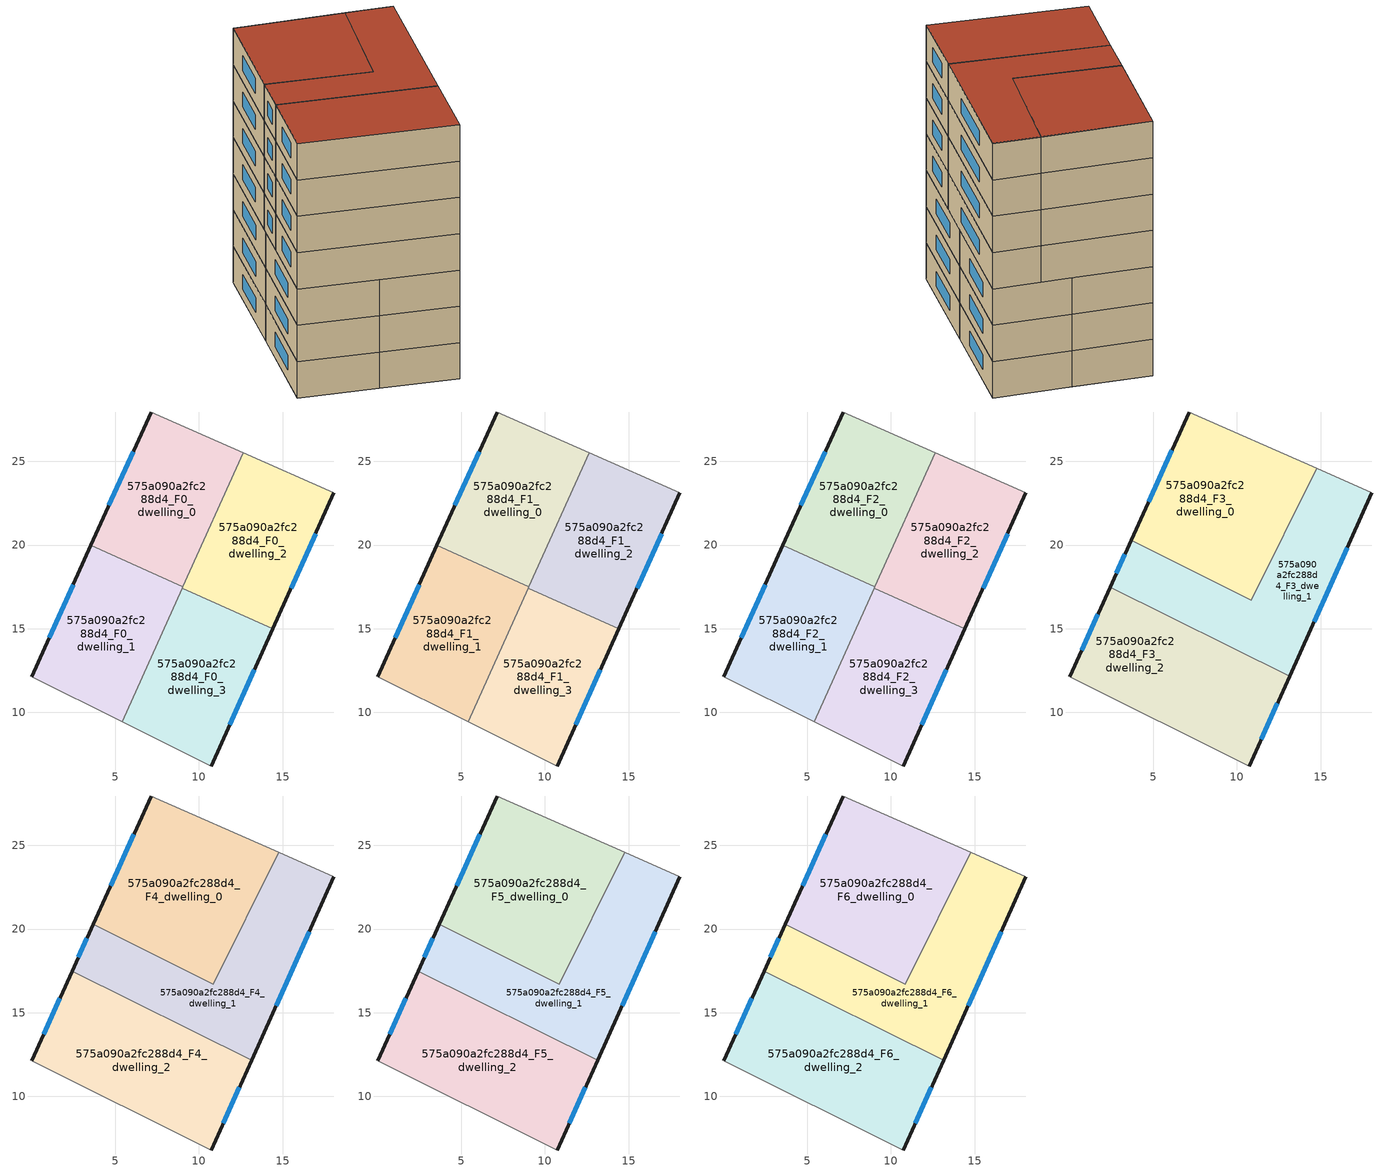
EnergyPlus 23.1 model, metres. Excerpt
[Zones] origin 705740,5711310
575a090a2fc288d4_F0_dwelling_0
 floor ground (EU_floor_Construction): 12.64,25.51 9.04,17.51 3.55,19.98 7.15,27.95 z0
 wall outside (EU_wall_Construction): 7.15,27.95 3.55,19.98 z0:3
 wall to 575a090a2fc288d4_F0_dwelling_1 (EU_wall_Construction): 3.55,19.98 9.04,17.51 z0:3
 wall adiabatic (EU_wall_Construction): 12.64,25.51 7.15,27.95 z0:3
 wall to 575a090a2fc288d4_F0_dwelling_2 (EU_wall_Construction): 9.04,17.51 12.64,25.51 z0:3
 window (EU_Window_Construction): 6.07,25.56 4.63,22.36 z0.9:2.1
575a090a2fc288d4_F0_dwelling_1
 floor ground (EU_floor_Construction): 9.04,17.51 5.42,9.44 0,12.12 3.55,19.98 z0
 wall outside (EU_wall_Construction): 3.55,19.98 0,12.12 z0:3
 wall adiabatic (EU_wall_Construction): 0,12.12 5.42,9.44 z0:3
 wall to 575a090a2fc288d4_F0_dwelling_3 (EU_wall_Construction): 5.42,9.44 9.01,17.43 z0:3
 wall to 575a090a2fc288d4_F0_dwelling_2 (EU_wall_Construction): 9.01,17.43 9.04,17.51 z0:3
 window (EU_Window_Construction): 2.49,17.63 1.06,14.47 z0.9:2.1
575a090a2fc288d4_F0_dwelling_2
 floor ground (EU_floor_Construction): 18.07,23.11 14.42,15 9.01,17.43 12.64,25.51 z0
 wall outside (EU_wall_Construction): 14.42,15 18.07,23.11 z0:3
 wall to 575a090a2fc288d4_F0_dwelling_3 (EU_wall_Construction): 9.01,17.43 14.42,15 z0:3
 wall adiabatic (EU_wall_Construction): 18.07,23.11 12.64,25.51 z0:3
 window (EU_Window_Construction): 15.51,17.43 16.98,20.68 z0.9:2.1
575a090a2fc288d4_F0_dwelling_3
 floor ground (EU_floor_Construction): 14.42,15 10.74,6.8 5.42,9.44 9.01,17.43 z0
 wall outside (EU_wall_Construction): 10.74,6.8 14.42,15 z0:3
 wall adiabatic (EU_wall_Construction): 5.42,9.44 10.74,6.8 z0:3
 window (EU_Window_Construction): 11.84,9.25 13.32,12.55 z0.9:2.1
575a090a2fc288d4_F1_dwelling_0
 floor to 575a090a2fc288d4_F0_dwelling_0 (EU_floor_Construction): 12.64,25.51 9.04,17.51 3.55,19.98 7.15,27.95 z3
 wall outside (EU_wall_Construction): 7.15,27.95 3.55,19.98 z3:6
 wall to 575a090a2fc288d4_F1_dwelling_1 (EU_wall_Construction): 3.55,19.98 9.04,17.51 z3:6
 wall adiabatic (EU_wall_Construction): 12.64,25.51 7.15,27.95 z3:6
 wall to 575a090a2fc288d4_F1_dwelling_2 (EU_wall_Construction): 9.04,17.51 12.64,25.51 z3:6
 window (EU_Window_Construction): 6.07,25.56 4.63,22.36 z3.9:5.1
575a090a2fc288d4_F1_dwelling_1
 floor to 575a090a2fc288d4_F0_dwelling_1 (EU_floor_Construction): 9.04,17.51 5.42,9.44 0,12.12 3.55,19.98 z3
 wall outside (EU_wall_Construction): 3.55,19.98 0,12.12 z3:6
 wall adiabatic (EU_wall_Construction): 0,12.12 5.42,9.44 z3:6
 wall to 575a090a2fc288d4_F1_dwelling_3 (EU_wall_Construction): 5.42,9.44 9.01,17.43 z3:6
 wall to 575a090a2fc288d4_F1_dwelling_2 (EU_wall_Construction): 9.01,17.43 9.04,17.51 z3:6
 window (EU_Window_Construction): 2.49,17.63 1.06,14.47 z3.9:5.1
575a090a2fc288d4_F1_dwelling_2
 floor to 575a090a2fc288d4_F0_dwelling_2 (EU_floor_Construction): 18.07,23.11 14.42,15 9.01,17.43 12.64,25.51 z3
 wall outside (EU_wall_Construction): 14.42,15 18.07,23.11 z3:6
 wall to 575a090a2fc288d4_F1_dwelling_3 (EU_wall_Construction): 9.01,17.43 14.42,15 z3:6
 wall adiabatic (EU_wall_Construction): 18.07,23.11 12.64,25.51 z3:6
 window (EU_Window_Construction): 15.51,17.43 16.98,20.68 z3.9:5.1
575a090a2fc288d4_F1_dwelling_3
 floor to 575a090a2fc288d4_F0_dwelling_3 (EU_floor_Construction): 14.42,15 10.74,6.8 5.42,9.44 9.01,17.43 z3
 wall outside (EU_wall_Construction): 10.74,6.8 14.42,15 z3:6
 wall adiabatic (EU_wall_Construction): 5.42,9.44 10.74,6.8 z3:6
 window (EU_Window_Construction): 11.84,9.25 13.32,12.55 z3.9:5.1
575a090a2fc288d4_F2_dwelling_0
 floor to 575a090a2fc288d4_F1_dwelling_0 (EU_floor_Construction): 12.64,25.51 9.04,17.51 3.55,19.98 7.15,27.95 z6
 wall outside (EU_wall_Construction): 7.15,27.95 3.55,19.98 z6:9
 wall to 575a090a2fc288d4_F2_dwelling_1 (EU_wall_Construction): 3.55,19.98 9.04,17.51 z6:9
 wall adiabatic (EU_wall_Construction): 12.64,25.51 7.15,27.95 z6:9
 wall to 575a090a2fc288d4_F2_dwelling_2 (EU_wall_Construction): 9.04,17.51 12.64,25.51 z6:9
 window (EU_Window_Construction): 6.07,25.56 4.63,22.36 z6.9:8.1
 ceiling adiabatic (EU_roof_Construction): 9.04,17.51 9.08,17.6 3.69,20.28 3.55,19.98 z9
575a090a2fc288d4_F2_dwelling_1
 floor to 575a090a2fc288d4_F1_dwelling_1 (EU_floor_Construction): 9.04,17.51 5.42,9.44 0,12.12 3.55,19.98 z6
 wall outside (EU_wall_Construction): 3.55,19.98 0,12.12 z6:9
 wall adiabatic (EU_wall_Construction): 0,12.12 5.42,9.44 z6:9
 wall to 575a090a2fc288d4_F2_dwelling_3 (EU_wall_Construction): 5.42,9.44 9.01,17.43 z6:9
 wall to 575a090a2fc288d4_F2_dwelling_2 (EU_wall_Construction): 9.01,17.43 9.04,17.51 z6:9
 window (EU_Window_Construction): 2.49,17.63 1.06,14.47 z6.9:8.1
 ceiling adiabatic (EU_roof_Construction): 7.82,14.79 9.04,17.51 3.55,19.98 2.42,17.47 z9
575a090a2fc288d4_F2_dwelling_2
 floor to 575a090a2fc288d4_F1_dwelling_2 (EU_floor_Construction): 18.07,23.11 14.42,15 9.01,17.43 12.64,25.51 z6
 wall outside (EU_wall_Construction): 14.42,15 18.07,23.11 z6:9
 wall to 575a090a2fc288d4_F2_dwelling_3 (EU_wall_Construction): 9.01,17.43 14.42,15 z6:9
 wall adiabatic (EU_wall_Construction): 18.07,23.11 12.64,25.51 z6:9
 window (EU_Window_Construction): 15.51,17.43 16.98,20.68 z6.9:8.1
575a090a2fc288d4_F2_dwelling_3
 floor to 575a090a2fc288d4_F1_dwelling_3 (EU_floor_Construction): 14.42,15 10.74,6.8 5.42,9.44 9.01,17.43 z6
 wall outside (EU_wall_Construction): 10.74,6.8 14.42,15 z6:9
 wall adiabatic (EU_wall_Construction): 5.42,9.44 10.74,6.8 z6:9
 window (EU_Window_Construction): 11.84,9.25 13.32,12.55 z6.9:8.1
575a090a2fc288d4_F3_dwelling_0
 floor to 575a090a2fc288d4_F2_dwelling_0 (EU_floor_Construction): 12.64,25.51 9.08,17.6 3.69,20.28 7.15,27.95 z9
 floor to 575a090a2fc288d4_F2_dwelling_2 (EU_floor_Construction): 14.77,24.57 10.87,16.71 9.08,17.6 12.64,25.51 z9
 wall outside (EU_wall_Construction): 7.15,27.95 3.69,20.28 z9:12
 wall to 575a090a2fc288d4_F3_dwelling_1 (EU_wall_Construction): 3.69,20.28 10.87,16.71 14.77,24.57 z9:12
 wall adiabatic (EU_wall_Construction): 14.77,24.57 7.15,27.95 z9:12
 window (EU_Window_Construction): 6.11,25.65 4.72,22.57 z9.9:11.1
575a090a2fc288d4_F3_dwelling_1
 floor to 575a090a2fc288d4_F2_dwelling_2 (EU_floor_Construction): 18.07,23.11 14.42,15 9.01,17.43 9.08,17.6 10.87,16.71 14.77,24.57 z9
 floor to 575a090a2fc288d4_F2_dwelling_3 (EU_floor_Construction): 14.42,15 13.14,12.15 7.82,14.79 9.01,17.43 z9
 floor adiabatic (EU_floor_Construction): 9.08,17.6 7.82,14.79 2.42,17.47 3.69,20.28 z9
 wall outside (EU_wall_Construction): 13.14,12.15 18.07,23.11 / 3.69,20.28 2.42,17.47 z9:12
 wall adiabatic (EU_wall_Construction): 18.07,23.11 14.77,24.57 z9:12
 wall to 575a090a2fc288d4_F3_dwelling_2 (EU_wall_Construction): 2.42,17.47 13.14,12.15 z9:12
 window (EU_Window_Construction): 14.62,15.43 16.59,19.83 / 3.31,19.44 2.8,18.31 z9.9:11.1
575a090a2fc288d4_F3_dwelling_2
 floor to 575a090a2fc288d4_F2_dwelling_1 (EU_floor_Construction): 7.82,14.79 5.42,9.44 0,12.12 2.42,17.47 z9
 floor to 575a090a2fc288d4_F2_dwelling_3 (EU_floor_Construction): 13.14,12.15 10.74,6.8 5.42,9.44 7.82,14.79 z9
 wall outside (EU_wall_Construction): 10.74,6.8 13.14,12.15 / 2.42,17.47 0,12.12 z9:12
 wall adiabatic (EU_wall_Construction): 0,12.12 10.74,6.8 z9:12
 window (EU_Window_Construction): 11.46,8.4 12.42,10.55 / 1.7,15.87 0.73,13.72 z9.9:11.1
575a090a2fc288d4_F4_dwelling_0
 floor to 575a090a2fc288d4_F3_dwelling_0 (EU_floor_Construction): 14.77,24.57 10.87,16.71 3.69,20.28 7.15,27.95 z12
 wall outside (EU_wall_Construction): 7.15,27.95 3.69,20.28 z12:15
 wall to 575a090a2fc288d4_F4_dwelling_1 (EU_wall_Construction): 3.69,20.28 10.87,16.71 14.77,24.57 z12:15
 wall adiabatic (EU_wall_Construction): 14.77,24.57 7.15,27.95 z12:15
 window (EU_Window_Construction): 6.11,25.65 4.72,22.57 z12.9:14.1
575a090a2fc288d4_F4_dwelling_1
 floor to 575a090a2fc288d4_F3_dwelling_1 (EU_floor_Construction): 18.07,23.11 13.14,12.15 2.42,17.47 3.69,20.28 10.87,16.71 14.77,24.57 z12
 wall outside (EU_wall_Construction): 13.14,12.15 18.07,23.11 / 3.69,20.28 2.42,17.47 z12:15
 wall adiabatic (EU_wall_Construction): 18.07,23.11 14.77,24.57 z12:15
 wall to 575a090a2fc288d4_F4_dwelling_2 (EU_wall_Construction): 2.42,17.47 13.14,12.15 z12:15
 window (EU_Window_Construction): 14.62,15.43 16.59,19.83 / 3.31,19.44 2.8,18.31 z12.9:14.1
575a090a2fc288d4_F4_dwelling_2
 floor to 575a090a2fc288d4_F3_dwelling_2 (EU_floor_Construction): 13.14,12.15 10.74,6.8 0,12.12 2.42,17.47 z12
 wall outside (EU_wall_Construction): 10.74,6.8 13.14,12.15 / 2.42,17.47 0,12.12 z12:15
 wall adiabatic (EU_wall_Construction): 0,12.12 10.74,6.8 z12:15
 window (EU_Window_Construction): 11.46,8.4 12.42,10.55 / 1.7,15.87 0.73,13.72 z12.9:14.1
575a090a2fc288d4_F5_dwelling_0
 floor to 575a090a2fc288d4_F4_dwelling_0 (EU_floor_Construction): 14.77,24.57 10.87,16.71 3.69,20.28 7.15,27.95 z15
 wall outside (EU_wall_Construction): 7.15,27.95 3.69,20.28 z15:18
 wall to 575a090a2fc288d4_F5_dwelling_1 (EU_wall_Construction): 3.69,20.28 10.87,16.71 14.77,24.57 z15:18
 wall adiabatic (EU_wall_Construction): 14.77,24.57 7.15,27.95 z15:18
 window (EU_Window_Construction): 6.11,25.65 4.72,22.57 z15.9:17.1
575a090a2fc288d4_F5_dwelling_1
 floor to 575a090a2fc288d4_F4_dwelling_1 (EU_floor_Construction): 18.07,23.11 13.14,12.15 2.42,17.47 3.69,20.28 10.87,16.71 14.77,24.57 z15
 wall outside (EU_wall_Construction): 13.14,12.15 18.07,23.11 / 3.69,20.28 2.42,17.47 z15:18
 wall adiabatic (EU_wall_Construction): 18.07,23.11 14.77,24.57 z15:18
 wall to 575a090a2fc288d4_F5_dwelling_2 (EU_wall_Construction): 2.42,17.47 13.14,12.15 z15:18
 window (EU_Window_Construction): 14.62,15.43 16.59,19.83 / 3.31,19.44 2.8,18.31 z15.9:17.1
575a090a2fc288d4_F5_dwelling_2
 floor to 575a090a2fc288d4_F4_dwelling_2 (EU_floor_Construction): 13.14,12.15 10.74,6.8 0,12.12 2.42,17.47 z15
 wall outside (EU_wall_Construction): 10.74,6.8 13.14,12.15 / 2.42,17.47 0,12.12 z15:18
 wall adiabatic (EU_wall_Construction): 0,12.12 10.74,6.8 z15:18
 window (EU_Window_Construction): 11.46,8.4 12.42,10.55 / 1.7,15.87 0.73,13.72 z15.9:17.1
575a090a2fc288d4_F6_dwelling_0
 floor to 575a090a2fc288d4_F5_dwelling_0 (EU_floor_Construction): 14.77,24.57 10.87,16.71 3.69,20.28 7.15,27.95 z18
 wall outside (EU_wall_Construction): 7.15,27.95 3.69,20.28 z18:21
 wall to 575a090a2fc288d4_F6_dwelling_1 (EU_wall_Construction): 3.69,20.28 10.87,16.71 14.77,24.57 z18:21
 wall adiabatic (EU_wall_Construction): 14.77,24.57 7.15,27.95 z18:21
 window (EU_Window_Construction): 6.11,25.65 4.72,22.57 z18.9:20.1
 roof outside (EU_roof_Construction): 10.87,16.71 14.77,24.57 7.15,27.95 3.69,20.28 z21
575a090a2fc288d4_F6_dwelling_1
 floor to 575a090a2fc288d4_F5_dwelling_1 (EU_floor_Construction): 18.07,23.11 13.14,12.15 2.42,17.47 3.69,20.28 10.87,16.71 14.77,24.57 z18
 wall outside (EU_wall_Construction): 13.14,12.15 18.07,23.11 / 3.69,20.28 2.42,17.47 z18:21
 wall adiabatic (EU_wall_Construction): 18.07,23.11 14.77,24.57 z18:21
 wall to 575a090a2fc288d4_F6_dwelling_2 (EU_wall_Construction): 2.42,17.47 13.14,12.15 z18:21
 window (EU_Window_Construction): 14.62,15.43 16.59,19.83 / 3.31,19.44 2.8,18.31 z18.9:20.1
 roof outside (EU_roof_Construction): 13.14,12.15 18.07,23.11 14.77,24.57 10.87,16.71 3.69,20.28 2.42,17.47 z21
575a090a2fc288d4_F6_dwelling_2
 floor to 575a090a2fc288d4_F5_dwelling_2 (EU_floor_Construction): 13.14,12.15 10.74,6.8 0,12.12 2.42,17.47 z18
 wall outside (EU_wall_Construction): 10.74,6.8 13.14,12.15 / 2.42,17.47 0,12.12 z18:21
 wall adiabatic (EU_wall_Construction): 0,12.12 10.74,6.8 z18:21
 window (EU_Window_Construction): 11.46,8.4 12.42,10.55 / 1.7,15.87 0.73,13.72 z18.9:20.1
 roof outside (EU_roof_Construction): 10.74,6.8 13.14,12.15 2.42,17.47 0,12.12 z21
shading: 18.05,23.07 7.15,27.95 z0:21
[Building]
EU S2 Campaign: North Axis=0; Terrain=City; Solar Distribution=FullExterior
[Site:Location]
London: Latitude=51.5; Longitude=-0.5; Time Zone=0; Elevation=25
[SizingPeriod:WeatherFileDays]
AnnualSizingPeriod: Begin Month=1; Begin Day of Month=1; End Month=12; End Day of Month=31; Day of Week for Start Day=Monday; Use Weather File Daylight Saving Period=No; Use Weather File Rain and Snow Indicators=No
[MATERIAL]
EU_InternalMass_Material: Roughness=MediumRough; Thickness=0.1; Conductivity=1; Density=1800; Specific Heat=900; Thermal Absorptance=0.9; Solar Absorptance=0.7; Visible Absorptance=0.7
[MATERIAL:NOMASS] Roughness=MediumRough; Thermal Absorptance=0.9; Solar Absorptance=0.7; Visible Absorptance=0.7
Name | Thermal Resistance
EU_wall_NoMass | 1.04674
EU_roof_NoMass | 4.32442
EU_floor_NoMass | 2.04616
[WINDOWMATERIAL:SIMPLEGLAZINGSYSTEM]
EU_Window_SimpleGlazing: UFactor=4.25843; Solar Heat Gain Coefficient=0.85; Visible Transmittance=0.85
[CONSTRUCTION]
EU_wall_Construction: EU_wall_NoMass
EU_roof_Construction: EU_roof_NoMass
EU_floor_Construction: EU_floor_NoMass
EU_Window_Construction: EU_Window_SimpleGlazing
EU_InternalMass_Construction: EU_InternalMass_Material
[ZONE] Type=1; Multiplier=1; Ceiling Height=autocalculate; Floor Area=autocalculate; Part of Total Floor Area=Yes
Name | Volume
575a090a2fc288d4_F0_dwelling_0; 575a090a2fc288d4_F1_dwelling_0; 575a090a2fc288d4_F2_dwelling_0 | 158.039
575a090a2fc288d4_F3_dwelling_0; 575a090a2fc288d4_F4_dwelling_0; 575a090a2fc288d4_F5_dwelling_0; 575a090a2fc288d4_F6_dwelling_0 | 210.715
575a090a2fc288d4_F0_dwelling_1; 575a090a2fc288d4_F1_dwelling_1; 575a090a2fc288d4_F2_dwelling_1 | 158.035
575a090a2fc288d4_F3_dwelling_1; 575a090a2fc288d4_F4_dwelling_1; 575a090a2fc288d4_F5_dwelling_1; 575a090a2fc288d4_F6_dwelling_1 | 210.724
575a090a2fc288d4_F0_dwelling_2; 575a090a2fc288d4_F1_dwelling_2; 575a090a2fc288d4_F2_dwelling_2 | 158.038
575a090a2fc288d4_F3_dwelling_2; 575a090a2fc288d4_F4_dwelling_2; 575a090a2fc288d4_F5_dwelling_2; 575a090a2fc288d4_F6_dwelling_2 | 210.727
575a090a2fc288d4_F0_dwelling_3; 575a090a2fc288d4_F1_dwelling_3; 575a090a2fc288d4_F2_dwelling_3 | 158.036
[INTERNALMASS] Construction=EU_InternalMass_Construction
Name | Zone or ZoneList | Surface Area
575a090a2fc288d4_F0_dwelling_0_EU_InternalMass | 575a090a2fc288d4_F0_dwelling_0 | 52.6797
575a090a2fc288d4_F0_dwelling_1_EU_InternalMass | 575a090a2fc288d4_F0_dwelling_1 | 52.6783
575a090a2fc288d4_F0_dwelling_2_EU_InternalMass | 575a090a2fc288d4_F0_dwelling_2 | 52.6796
575a090a2fc288d4_F0_dwelling_3_EU_InternalMass | 575a090a2fc288d4_F0_dwelling_3 | 52.6789
575a090a2fc288d4_F1_dwelling_0_EU_InternalMass | 575a090a2fc288d4_F1_dwelling_0 | 52.6797
575a090a2fc288d4_F1_dwelling_1_EU_InternalMass | 575a090a2fc288d4_F1_dwelling_1 | 52.6783
575a090a2fc288d4_F1_dwelling_2_EU_InternalMass | 575a090a2fc288d4_F1_dwelling_2 | 52.6796
575a090a2fc288d4_F1_dwelling_3_EU_InternalMass | 575a090a2fc288d4_F1_dwelling_3 | 52.6789
575a090a2fc288d4_F2_dwelling_0_EU_InternalMass | 575a090a2fc288d4_F2_dwelling_0 | 52.6797
575a090a2fc288d4_F2_dwelling_1_EU_InternalMass | 575a090a2fc288d4_F2_dwelling_1 | 52.6783
575a090a2fc288d4_F2_dwelling_2_EU_InternalMass | 575a090a2fc288d4_F2_dwelling_2 | 52.6796
575a090a2fc288d4_F2_dwelling_3_EU_InternalMass | 575a090a2fc288d4_F2_dwelling_3 | 52.6789
575a090a2fc288d4_F3_dwelling_0_EU_InternalMass | 575a090a2fc288d4_F3_dwelling_0 | 70.2376
575a090a2fc288d4_F3_dwelling_1_EU_InternalMass | 575a090a2fc288d4_F3_dwelling_1 | 70.2417
575a090a2fc288d4_F3_dwelling_2_EU_InternalMass | 575a090a2fc288d4_F3_dwelling_2 | 70.245
575a090a2fc288d4_F4_dwelling_0_EU_InternalMass | 575a090a2fc288d4_F4_dwelling_0 | 70.2376
575a090a2fc288d4_F4_dwelling_1_EU_InternalMass | 575a090a2fc288d4_F4_dwelling_1 | 70.2417
575a090a2fc288d4_F4_dwelling_2_EU_InternalMass | 575a090a2fc288d4_F4_dwelling_2 | 70.245
575a090a2fc288d4_F5_dwelling_0_EU_InternalMass | 575a090a2fc288d4_F5_dwelling_0 | 70.2376
575a090a2fc288d4_F5_dwelling_1_EU_InternalMass | 575a090a2fc288d4_F5_dwelling_1 | 70.2417
575a090a2fc288d4_F5_dwelling_2_EU_InternalMass | 575a090a2fc288d4_F5_dwelling_2 | 70.245
575a090a2fc288d4_F6_dwelling_0_EU_InternalMass | 575a090a2fc288d4_F6_dwelling_0 | 70.2376
575a090a2fc288d4_F6_dwelling_1_EU_InternalMass | 575a090a2fc288d4_F6_dwelling_1 | 70.2417
575a090a2fc288d4_F6_dwelling_2_EU_InternalMass | 575a090a2fc288d4_F6_dwelling_2 | 70.245
[OTHEREQUIPMENT] Fuel Type=Electricity; Design Level Calculation Method=Watts/Area; Power per Zone Floor Area=1; Fraction Latent=0; Fraction Radiant=0; Fraction Lost=0; Carbon Dioxide Generation Rate=0; EndUse Subcategory=EU_Step8_InternalGains
Name | Zone or ZoneList or Space or SpaceList | Schedule
EU_Step8_InternalGain_575a090a2fc288d4_F0_dwelling_0_f000 | 575a090a2fc288d4_F0_dwelling_0 | EU_Step8_GainSchedule_575a090a2fc288d4_F0_dwelling_0_f000
EU_Step8_InternalGain_575a090a2fc288d4_F0_dwelling_1_f000 | 575a090a2fc288d4_F0_dwelling_1 | EU_Step8_GainSchedule_575a090a2fc288d4_F0_dwelling_1_f000
EU_Step8_InternalGain_575a090a2fc288d4_F0_dwelling_2_f000 | 575a090a2fc288d4_F0_dwelling_2 | EU_Step8_GainSchedule_575a090a2fc288d4_F0_dwelling_2_f000
EU_Step8_InternalGain_575a090a2fc288d4_F0_dwelling_3_f000 | 575a090a2fc288d4_F0_dwelling_3 | EU_Step8_GainSchedule_575a090a2fc288d4_F0_dwelling_3_f000
EU_Step8_InternalGain_575a090a2fc288d4_F1_dwelling_0_f000 | 575a090a2fc288d4_F1_dwelling_0 | EU_Step8_GainSchedule_575a090a2fc288d4_F1_dwelling_0_f000
EU_Step8_InternalGain_575a090a2fc288d4_F1_dwelling_1_f000 | 575a090a2fc288d4_F1_dwelling_1 | EU_Step8_GainSchedule_575a090a2fc288d4_F1_dwelling_1_f000
EU_Step8_InternalGain_575a090a2fc288d4_F1_dwelling_2_f000 | 575a090a2fc288d4_F1_dwelling_2 | EU_Step8_GainSchedule_575a090a2fc288d4_F1_dwelling_2_f000
EU_Step8_InternalGain_575a090a2fc288d4_F1_dwelling_3_f000 | 575a090a2fc288d4_F1_dwelling_3 | EU_Step8_GainSchedule_575a090a2fc288d4_F1_dwelling_3_f000
EU_Step8_InternalGain_575a090a2fc288d4_F2_dwelling_0_f000 | 575a090a2fc288d4_F2_dwelling_0 | EU_Step8_GainSchedule_575a090a2fc288d4_F2_dwelling_0_f000
EU_Step8_InternalGain_575a090a2fc288d4_F2_dwelling_1_f000 | 575a090a2fc288d4_F2_dwelling_1 | EU_Step8_GainSchedule_575a090a2fc288d4_F2_dwelling_1_f000
EU_Step8_InternalGain_575a090a2fc288d4_F2_dwelling_2_f000 | 575a090a2fc288d4_F2_dwelling_2 | EU_Step8_GainSchedule_575a090a2fc288d4_F2_dwelling_2_f000
EU_Step8_InternalGain_575a090a2fc288d4_F2_dwelling_3_f000 | 575a090a2fc288d4_F2_dwelling_3 | EU_Step8_GainSchedule_575a090a2fc288d4_F2_dwelling_3_f000
EU_Step8_InternalGain_575a090a2fc288d4_F3_dwelling_0_f000 | 575a090a2fc288d4_F3_dwelling_0 | EU_Step8_GainSchedule_575a090a2fc288d4_F3_dwelling_0_f000
EU_Step8_InternalGain_575a090a2fc288d4_F3_dwelling_1_f000 | 575a090a2fc288d4_F3_dwelling_1 | EU_Step8_GainSchedule_575a090a2fc288d4_F3_dwelling_1_f000
EU_Step8_InternalGain_575a090a2fc288d4_F3_dwelling_2_f000 | 575a090a2fc288d4_F3_dwelling_2 | EU_Step8_GainSchedule_575a090a2fc288d4_F3_dwelling_2_f000
EU_Step8_InternalGain_575a090a2fc288d4_F4_dwelling_0_f000 | 575a090a2fc288d4_F4_dwelling_0 | EU_Step8_GainSchedule_575a090a2fc288d4_F4_dwelling_0_f000
EU_Step8_InternalGain_575a090a2fc288d4_F4_dwelling_1_f000 | 575a090a2fc288d4_F4_dwelling_1 | EU_Step8_GainSchedule_575a090a2fc288d4_F4_dwelling_1_f000
EU_Step8_InternalGain_575a090a2fc288d4_F4_dwelling_2_f000 | 575a090a2fc288d4_F4_dwelling_2 | EU_Step8_GainSchedule_575a090a2fc288d4_F4_dwelling_2_f000
EU_Step8_InternalGain_575a090a2fc288d4_F5_dwelling_0_f000 | 575a090a2fc288d4_F5_dwelling_0 | EU_Step8_GainSchedule_575a090a2fc288d4_F5_dwelling_0_f000
EU_Step8_InternalGain_575a090a2fc288d4_F5_dwelling_1_f000 | 575a090a2fc288d4_F5_dwelling_1 | EU_Step8_GainSchedule_575a090a2fc288d4_F5_dwelling_1_f000
EU_Step8_InternalGain_575a090a2fc288d4_F5_dwelling_2_f000 | 575a090a2fc288d4_F5_dwelling_2 | EU_Step8_GainSchedule_575a090a2fc288d4_F5_dwelling_2_f000
EU_Step8_InternalGain_575a090a2fc288d4_F6_dwelling_0_f000 | 575a090a2fc288d4_F6_dwelling_0 | EU_Step8_GainSchedule_575a090a2fc288d4_F6_dwelling_0_f000
EU_Step8_InternalGain_575a090a2fc288d4_F6_dwelling_1_f000 | 575a090a2fc288d4_F6_dwelling_1 | EU_Step8_GainSchedule_575a090a2fc288d4_F6_dwelling_1_f000
EU_Step8_InternalGain_575a090a2fc288d4_F6_dwelling_2_f000 | 575a090a2fc288d4_F6_dwelling_2 | EU_Step8_GainSchedule_575a090a2fc288d4_F6_dwelling_2_f000
[ZONEVENTILATION:DESIGNFLOWRATE] Schedule=EU_AlwaysOn; Design Flow Rate Calculation Method=AirChanges/Hour; Air Changes per Hour=0.488719; Ventilation Type=Natural; Fan Pressure Rise=0; Fan Total Efficiency=1; Constant Term Coefficient=1; Temperature Term Coefficient=0; Velocity Term Coefficient=0; Velocity Squared Term Coefficient=0; Minimum Indoor Temperature=-100; Maximum Indoor Temperature=100; Delta Temperature=-100; Minimum Outdoor Temperature=-100; Maximum Outdoor Temperature=100; Maximum Wind Speed=40
Name | Zone or ZoneList or Space or SpaceList
EU_ConstantAir_575a090a2fc288d4_F0_dwelling_0 | 575a090a2fc288d4_F0_dwelling_0
EU_ConstantAir_575a090a2fc288d4_F0_dwelling_1 | 575a090a2fc288d4_F0_dwelling_1
EU_ConstantAir_575a090a2fc288d4_F0_dwelling_2 | 575a090a2fc288d4_F0_dwelling_2
EU_ConstantAir_575a090a2fc288d4_F0_dwelling_3 | 575a090a2fc288d4_F0_dwelling_3
EU_ConstantAir_575a090a2fc288d4_F1_dwelling_0 | 575a090a2fc288d4_F1_dwelling_0
EU_ConstantAir_575a090a2fc288d4_F1_dwelling_1 | 575a090a2fc288d4_F1_dwelling_1
EU_ConstantAir_575a090a2fc288d4_F1_dwelling_2 | 575a090a2fc288d4_F1_dwelling_2
EU_ConstantAir_575a090a2fc288d4_F1_dwelling_3 | 575a090a2fc288d4_F1_dwelling_3
EU_ConstantAir_575a090a2fc288d4_F2_dwelling_0 | 575a090a2fc288d4_F2_dwelling_0
EU_ConstantAir_575a090a2fc288d4_F2_dwelling_1 | 575a090a2fc288d4_F2_dwelling_1
EU_ConstantAir_575a090a2fc288d4_F2_dwelling_2 | 575a090a2fc288d4_F2_dwelling_2
EU_ConstantAir_575a090a2fc288d4_F2_dwelling_3 | 575a090a2fc288d4_F2_dwelling_3
EU_ConstantAir_575a090a2fc288d4_F3_dwelling_0 | 575a090a2fc288d4_F3_dwelling_0
EU_ConstantAir_575a090a2fc288d4_F3_dwelling_1 | 575a090a2fc288d4_F3_dwelling_1
EU_ConstantAir_575a090a2fc288d4_F3_dwelling_2 | 575a090a2fc288d4_F3_dwelling_2
EU_ConstantAir_575a090a2fc288d4_F4_dwelling_0 | 575a090a2fc288d4_F4_dwelling_0
EU_ConstantAir_575a090a2fc288d4_F4_dwelling_1 | 575a090a2fc288d4_F4_dwelling_1
EU_ConstantAir_575a090a2fc288d4_F4_dwelling_2 | 575a090a2fc288d4_F4_dwelling_2
EU_ConstantAir_575a090a2fc288d4_F5_dwelling_0 | 575a090a2fc288d4_F5_dwelling_0
EU_ConstantAir_575a090a2fc288d4_F5_dwelling_1 | 575a090a2fc288d4_F5_dwelling_1
EU_ConstantAir_575a090a2fc288d4_F5_dwelling_2 | 575a090a2fc288d4_F5_dwelling_2
EU_ConstantAir_575a090a2fc288d4_F6_dwelling_0 | 575a090a2fc288d4_F6_dwelling_0
EU_ConstantAir_575a090a2fc288d4_F6_dwelling_1 | 575a090a2fc288d4_F6_dwelling_1
EU_ConstantAir_575a090a2fc288d4_F6_dwelling_2 | 575a090a2fc288d4_F6_dwelling_2
[HVACTEMPLATE:THERMOSTAT] Constant Heating Setpoint=20; Constant Cooling Setpoint=50
EU_HeatOnly_575a090a2fc288d4_F0_dwelling_0; EU_HeatOnly_575a090a2fc288d4_F0_dwelling_1; EU_HeatOnly_575a090a2fc288d4_F0_dwelling_2; EU_HeatOnly_575a090a2fc288d4_F0_dwelling_3; EU_HeatOnly_575a090a2fc288d4_F1_dwelling_0; EU_HeatOnly_575a090a2fc288d4_F1_dwelling_1; EU_HeatOnly_575a090a2fc288d4_F1_dwelling_2; EU_HeatOnly_575a090a2fc288d4_F1_dwelling_3; EU_HeatOnly_575a090a2fc288d4_F2_dwelling_0; EU_HeatOnly_575a090a2fc288d4_F2_dwelling_1; EU_HeatOnly_575a090a2fc288d4_F2_dwelling_2; EU_HeatOnly_575a090a2fc288d4_F2_dwelling_3; EU_HeatOnly_575a090a2fc288d4_F3_dwelling_0; EU_HeatOnly_575a090a2fc288d4_F3_dwelling_1; EU_HeatOnly_575a090a2fc288d4_F3_dwelling_2; EU_HeatOnly_575a090a2fc288d4_F4_dwelling_0; EU_HeatOnly_575a090a2fc288d4_F4_dwelling_1; EU_HeatOnly_575a090a2fc288d4_F4_dwelling_2; EU_HeatOnly_575a090a2fc288d4_F5_dwelling_0; EU_HeatOnly_575a090a2fc288d4_F5_dwelling_1; EU_HeatOnly_575a090a2fc288d4_F5_dwelling_2; EU_HeatOnly_575a090a2fc288d4_F6_dwelling_0; EU_HeatOnly_575a090a2fc288d4_F6_dwelling_1; EU_HeatOnly_575a090a2fc288d4_F6_dwelling_2
[HVACTEMPLATE:ZONE:IDEALLOADSAIRSYSTEM] System Availability Schedule=EU_AlwaysOn; Maximum Heating Supply Air Temperature=50; Minimum Cooling Supply Air Temperature=13; Maximum Heating Supply Air Humidity Ratio=0.0156; Minimum Cooling Supply Air Humidity Ratio=0.0077; Heating Limit=NoLimit; Cooling Limit=NoLimit; Heating Availability Schedule=EU_AlwaysOn; Cooling Availability Schedule=EU_CoolingOff; Dehumidification Control Type=ConstantSensibleHeatRatio; Cooling Sensible Heat Ratio=0.7; Dehumidification Setpoint=60; Humidification Control Type=None; Humidification Setpoint=30; Outdoor Air Method=None; Outdoor Air Flow Rate per Person=0.00944; Outdoor Air Flow Rate per Zone Floor Area=0; Outdoor Air Flow Rate per Zone=0; Demand Controlled Ventilation Type=None; Outdoor Air Economizer Type=NoEconomizer; Heat Recovery Type=None; Sensible Heat Recovery Effectiveness=0.7; Latent Heat Recovery Effectiveness=0.65
Name | Template Thermostat
575a090a2fc288d4_F0_dwelling_0 | EU_HeatOnly_575a090a2fc288d4_F0_dwelling_0
575a090a2fc288d4_F0_dwelling_1 | EU_HeatOnly_575a090a2fc288d4_F0_dwelling_1
575a090a2fc288d4_F0_dwelling_2 | EU_HeatOnly_575a090a2fc288d4_F0_dwelling_2
575a090a2fc288d4_F0_dwelling_3 | EU_HeatOnly_575a090a2fc288d4_F0_dwelling_3
575a090a2fc288d4_F1_dwelling_0 | EU_HeatOnly_575a090a2fc288d4_F1_dwelling_0
575a090a2fc288d4_F1_dwelling_1 | EU_HeatOnly_575a090a2fc288d4_F1_dwelling_1
575a090a2fc288d4_F1_dwelling_2 | EU_HeatOnly_575a090a2fc288d4_F1_dwelling_2
575a090a2fc288d4_F1_dwelling_3 | EU_HeatOnly_575a090a2fc288d4_F1_dwelling_3
575a090a2fc288d4_F2_dwelling_0 | EU_HeatOnly_575a090a2fc288d4_F2_dwelling_0
575a090a2fc288d4_F2_dwelling_1 | EU_HeatOnly_575a090a2fc288d4_F2_dwelling_1
575a090a2fc288d4_F2_dwelling_2 | EU_HeatOnly_575a090a2fc288d4_F2_dwelling_2
575a090a2fc288d4_F2_dwelling_3 | EU_HeatOnly_575a090a2fc288d4_F2_dwelling_3
575a090a2fc288d4_F3_dwelling_0 | EU_HeatOnly_575a090a2fc288d4_F3_dwelling_0
575a090a2fc288d4_F3_dwelling_1 | EU_HeatOnly_575a090a2fc288d4_F3_dwelling_1
575a090a2fc288d4_F3_dwelling_2 | EU_HeatOnly_575a090a2fc288d4_F3_dwelling_2
575a090a2fc288d4_F4_dwelling_0 | EU_HeatOnly_575a090a2fc288d4_F4_dwelling_0
575a090a2fc288d4_F4_dwelling_1 | EU_HeatOnly_575a090a2fc288d4_F4_dwelling_1
575a090a2fc288d4_F4_dwelling_2 | EU_HeatOnly_575a090a2fc288d4_F4_dwelling_2
575a090a2fc288d4_F5_dwelling_0 | EU_HeatOnly_575a090a2fc288d4_F5_dwelling_0
575a090a2fc288d4_F5_dwelling_1 | EU_HeatOnly_575a090a2fc288d4_F5_dwelling_1
575a090a2fc288d4_F5_dwelling_2 | EU_HeatOnly_575a090a2fc288d4_F5_dwelling_2
575a090a2fc288d4_F6_dwelling_0 | EU_HeatOnly_575a090a2fc288d4_F6_dwelling_0
575a090a2fc288d4_F6_dwelling_1 | EU_HeatOnly_575a090a2fc288d4_F6_dwelling_1
575a090a2fc288d4_F6_dwelling_2 | EU_HeatOnly_575a090a2fc288d4_F6_dwelling_2
[SIZING:ZONE] Zone Cooling Design Supply Air Temperature Input Method=SupplyAirTemperature; Zone Cooling Design Supply Air Temperature=13; Zone Heating Design Supply Air Temperature Input Method=SupplyAirTemperature; Zone Heating Design Supply Air Temperature=50; Zone Cooling Design Supply Air Humidity Ratio=0.008; Zone Heating Design Supply Air Humidity Ratio=0.008; Cooling Design Air Flow Method=DesignDay; Cooling Design Air Flow Rate=0; Cooling Minimum Air Flow per Zone Floor Area=0.000762; Cooling Minimum Air Flow=0; Cooling Minimum Air Flow Fraction=0.2; Heating Design Air Flow Method=DesignDay; Heating Design Air Flow Rate=0; Heating Maximum Air Flow per Zone Floor Area=0.002032; Heating Maximum Air Flow=0.141576; Heating Maximum Air Flow Fraction=0.3; Account for Dedicated Outdoor Air System=No; Dedicated Outdoor Air System Control Strategy=NeutralSupplyAir; Dedicated Outdoor Air Low Setpoint Temperature for Design=autosize; Dedicated Outdoor Air High Setpoint Temperature for Design=autosize; Zone Load Sizing Method=Sensible Load Only No Latent Load; Zone Latent Cooling Design Supply Air Humidity Ratio Input Method=HumidityRatioDifference; Zone Cooling Design Supply Air Humidity Ratio Difference=0.005; Zone Latent Heating Design Supply Air Humidity Ratio Input Method=HumidityRatioDifference; Zone Humidification Design Supply Air Humidity Ratio Difference=0.005
575a090a2fc288d4_F0_dwelling_0; 575a090a2fc288d4_F0_dwelling_1; 575a090a2fc288d4_F0_dwelling_2; 575a090a2fc288d4_F0_dwelling_3; 575a090a2fc288d4_F1_dwelling_0; 575a090a2fc288d4_F1_dwelling_1; 575a090a2fc288d4_F1_dwelling_2; 575a090a2fc288d4_F1_dwelling_3; 575a090a2fc288d4_F2_dwelling_0; 575a090a2fc288d4_F2_dwelling_1; 575a090a2fc288d4_F2_dwelling_2; 575a090a2fc288d4_F2_dwelling_3; 575a090a2fc288d4_F3_dwelling_0; 575a090a2fc288d4_F3_dwelling_1; 575a090a2fc288d4_F3_dwelling_2; 575a090a2fc288d4_F4_dwelling_0; 575a090a2fc288d4_F4_dwelling_1; 575a090a2fc288d4_F4_dwelling_2; 575a090a2fc288d4_F5_dwelling_0; 575a090a2fc288d4_F5_dwelling_1; 575a090a2fc288d4_F5_dwelling_2; 575a090a2fc288d4_F6_dwelling_0; 575a090a2fc288d4_F6_dwelling_1; 575a090a2fc288d4_F6_dwelling_2
[SCHEDULE:CONSTANT]
Name | Hourly Value
EU_AlwaysOn | 1
EU_CoolingOff | 0
[SCHEDULE:FILE] Column Number=1; Rows to Skip at Top=0; Number of Hours of Data=8760; Column Separator=Comma; Interpolate to Timestep=No; Minutes per Item=60; Adjust Schedule for Daylight Savings=Yes
Name | File
EU_Step8_GainSchedule_575a090a2fc288d4_F0_dwelling_0_f000 | ../../schedules/575a090a2fc288d4/575a090a2fc288d4_F0_dwelling_0_f000_gain.csv
EU_Step8_GainSchedule_575a090a2fc288d4_F0_dwelling_1_f000 | ../../schedules/575a090a2fc288d4/575a090a2fc288d4_F0_dwelling_1_f000_gain.csv
EU_Step8_GainSchedule_575a090a2fc288d4_F0_dwelling_2_f000 | ../../schedules/575a090a2fc288d4/575a090a2fc288d4_F0_dwelling_2_f000_gain.csv
EU_Step8_GainSchedule_575a090a2fc288d4_F0_dwelling_3_f000 | ../../schedules/575a090a2fc288d4/575a090a2fc288d4_F0_dwelling_3_f000_gain.csv
EU_Step8_GainSchedule_575a090a2fc288d4_F1_dwelling_0_f000 | ../../schedules/575a090a2fc288d4/575a090a2fc288d4_F1_dwelling_0_f000_gain.csv
EU_Step8_GainSchedule_575a090a2fc288d4_F1_dwelling_1_f000 | ../../schedules/575a090a2fc288d4/575a090a2fc288d4_F1_dwelling_1_f000_gain.csv
EU_Step8_GainSchedule_575a090a2fc288d4_F1_dwelling_2_f000 | ../../schedules/575a090a2fc288d4/575a090a2fc288d4_F1_dwelling_2_f000_gain.csv
EU_Step8_GainSchedule_575a090a2fc288d4_F1_dwelling_3_f000 | ../../schedules/575a090a2fc288d4/575a090a2fc288d4_F1_dwelling_3_f000_gain.csv
EU_Step8_GainSchedule_575a090a2fc288d4_F2_dwelling_0_f000 | ../../schedules/575a090a2fc288d4/575a090a2fc288d4_F2_dwelling_0_f000_gain.csv
EU_Step8_GainSchedule_575a090a2fc288d4_F2_dwelling_1_f000 | ../../schedules/575a090a2fc288d4/575a090a2fc288d4_F2_dwelling_1_f000_gain.csv
EU_Step8_GainSchedule_575a090a2fc288d4_F2_dwelling_2_f000 | ../../schedules/575a090a2fc288d4/575a090a2fc288d4_F2_dwelling_2_f000_gain.csv
EU_Step8_GainSchedule_575a090a2fc288d4_F2_dwelling_3_f000 | ../../schedules/575a090a2fc288d4/575a090a2fc288d4_F2_dwelling_3_f000_gain.csv
EU_Step8_GainSchedule_575a090a2fc288d4_F3_dwelling_0_f000 | ../../schedules/575a090a2fc288d4/575a090a2fc288d4_F3_dwelling_0_f000_gain.csv
EU_Step8_GainSchedule_575a090a2fc288d4_F3_dwelling_1_f000 | ../../schedules/575a090a2fc288d4/575a090a2fc288d4_F3_dwelling_1_f000_gain.csv
EU_Step8_GainSchedule_575a090a2fc288d4_F3_dwelling_2_f000 | ../../schedules/575a090a2fc288d4/575a090a2fc288d4_F3_dwelling_2_f000_gain.csv
EU_Step8_GainSchedule_575a090a2fc288d4_F4_dwelling_0_f000 | ../../schedules/575a090a2fc288d4/575a090a2fc288d4_F4_dwelling_0_f000_gain.csv
EU_Step8_GainSchedule_575a090a2fc288d4_F4_dwelling_1_f000 | ../../schedules/575a090a2fc288d4/575a090a2fc288d4_F4_dwelling_1_f000_gain.csv
EU_Step8_GainSchedule_575a090a2fc288d4_F4_dwelling_2_f000 | ../../schedules/575a090a2fc288d4/575a090a2fc288d4_F4_dwelling_2_f000_gain.csv
EU_Step8_GainSchedule_575a090a2fc288d4_F5_dwelling_0_f000 | ../../schedules/575a090a2fc288d4/575a090a2fc288d4_F5_dwelling_0_f000_gain.csv
EU_Step8_GainSchedule_575a090a2fc288d4_F5_dwelling_1_f000 | ../../schedules/575a090a2fc288d4/575a090a2fc288d4_F5_dwelling_1_f000_gain.csv
EU_Step8_GainSchedule_575a090a2fc288d4_F5_dwelling_2_f000 | ../../schedules/575a090a2fc288d4/575a090a2fc288d4_F5_dwelling_2_f000_gain.csv
EU_Step8_GainSchedule_575a090a2fc288d4_F6_dwelling_0_f000 | ../../schedules/575a090a2fc288d4/575a090a2fc288d4_F6_dwelling_0_f000_gain.csv
EU_Step8_GainSchedule_575a090a2fc288d4_F6_dwelling_1_f000 | ../../schedules/575a090a2fc288d4/575a090a2fc288d4_F6_dwelling_1_f000_gain.csv
EU_Step8_GainSchedule_575a090a2fc288d4_F6_dwelling_2_f000 | ../../schedules/575a090a2fc288d4/575a090a2fc288d4_F6_dwelling_2_f000_gain.csv
